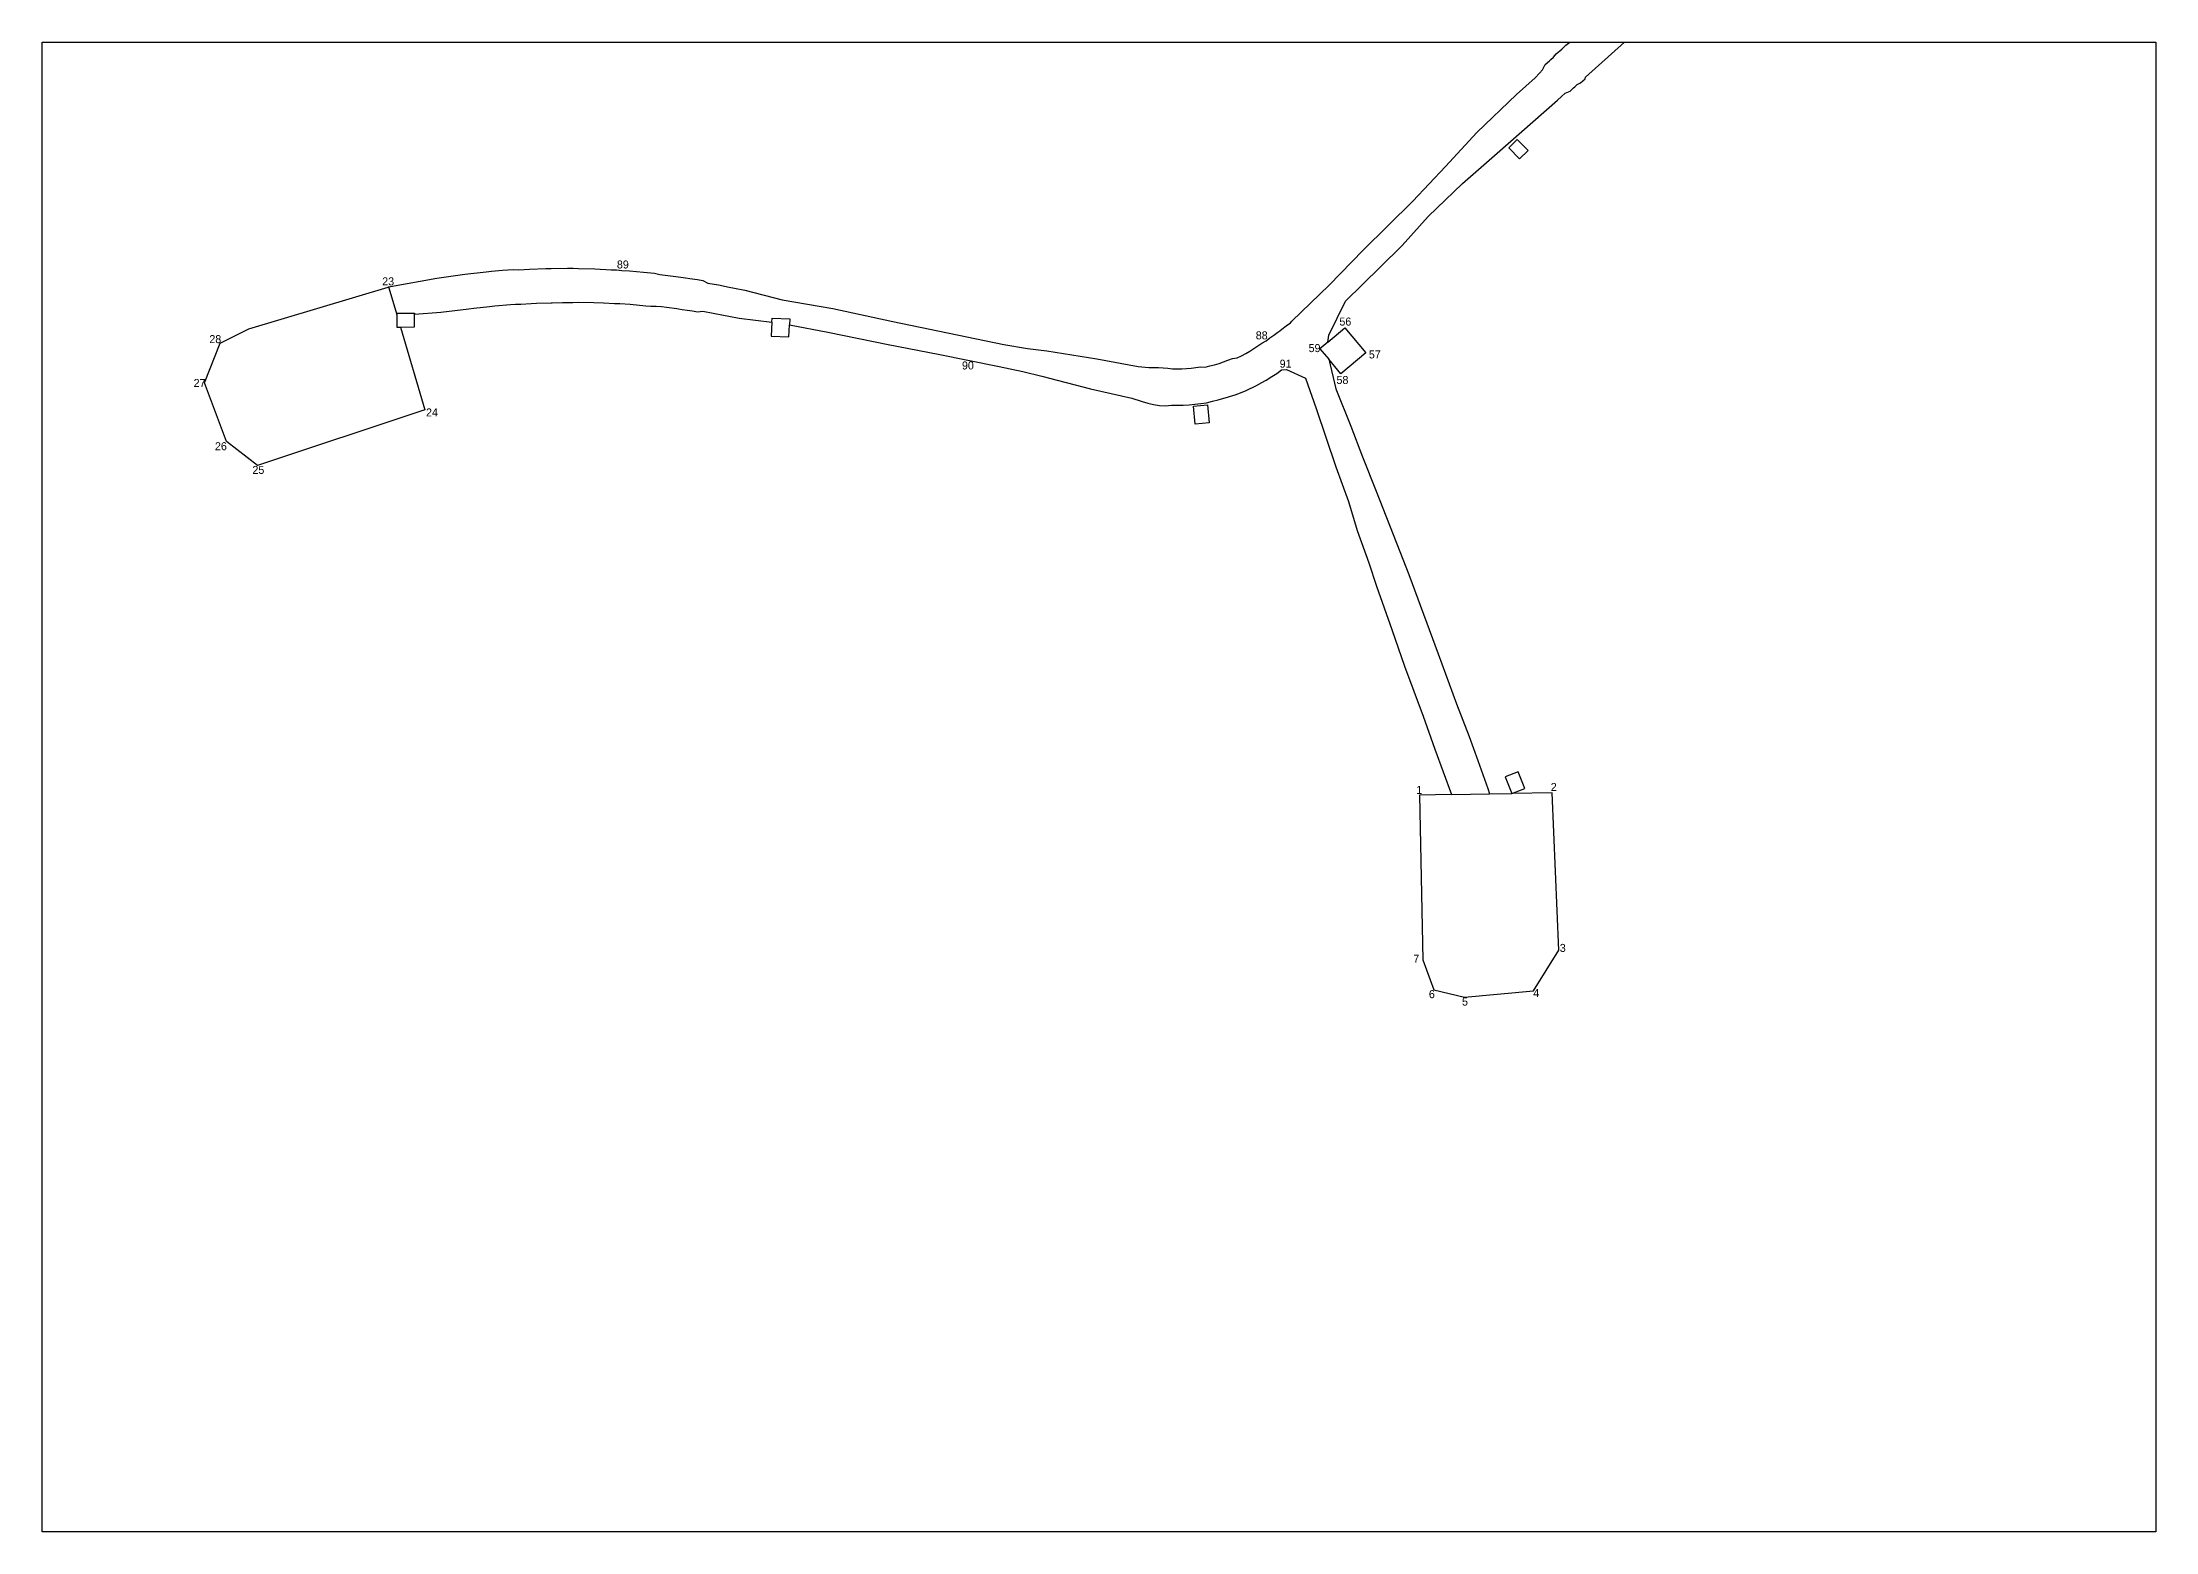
# Model space of a CAD drawing. Extents: x 543554 to 548422, y 1840562 to 1844578.
# Drawn here: x 547551 to 548344, y 1840562 to 1841121 of the extents above; entities that cross this region are included whole.
import ezdxf

# ---------------------------------------------------------------- set-up
doc = ezdxf.new("R2010")
doc.units = 0
for name, color, linetype in [('Level 12', 7, 'Continuous'), ('Level 30', 7, 'Continuous'), ('Level 63', 7, 'Continuous'), ('Level 7', 7, 'Continuous')]:
    doc.layers.add(name, color=color, linetype=linetype)

msp = doc.modelspace()

# ---------------------------------------------------------------- linework, layer by layer
at = {"layer": 'Level 30'}
for p, q in [((547680.96, 1841029.13), (547684, 1841018.83)), ((548079.5, 1840838.73), (548093.78, 1840838.98)), ((548093.78, 1840838.98), (548102.08, 1840839.13))]:
    msp.add_line(p, q, dxfattribs=at)
for points in [[(547680.96, 1841029.13), (547681.61, 1841029.25), (547699.04, 1841032.45), (547709.49, 1841033.91), (547717.52, 1841034.81), (547719.55, 1841035.01), (547723.61, 1841035.37), (547727.68, 1841035.68), (547729.74, 1841035.52), (547733.81, 1841035.74), (547739.92, 1841035.98), (547741.58, 1841036.02), (547741.96, 1841036.03), (547748.08, 1841036.11), (547750.12, 1841036.1), (547752.16, 1841035.98), (547758.27, 1841035.85), (547764.38, 1841035.59), (547766.42, 1841035.48), (547768.45, 1841035.3), (547771.23, 1841035.11), (547776.57, 1841034.67), (547780.63, 1841034.27), (547782.63, 1841033.8), (547788.69, 1841033.06), (547791.36, 1841032.7), (547794.74, 1841032.2), (547796.75, 1841031.89), (547798.76, 1841031.56), (547800.66, 1841030.58), (547804.66, 1841029.86), (547808.65, 1841029.09), (547810.63, 1841028.69), (547814.55, 1841027.89), (547828.54, 1841024.24), (547847.48, 1841021.03), (547870.05, 1841016.1), (547911.59, 1841007.58), (547920.49, 1841006.04), (547927.8, 1841005.17), (547946.45, 1841002.14), (547962.04, 1840999.26), (547966.02, 1840998.96), (547967.81, 1840998.91), (547969.59, 1840998.9), (547973.1, 1840998.65), (547974.85, 1840998.42), (547976.61, 1840998.4), (547978.36, 1840998.43), (547980.12, 1840998.53), (547981.87, 1840998.68), (547983.62, 1840998.9), (547985.36, 1840999.17), (547987.17, 1840999.09), (547988.9, 1840999.48), (547990.62, 1840999.92), (547992.32, 1841000.43), (547994, 1841000.99), (547995.67, 1841001.6), (547997.31, 1841002.27), (547999.15, 1841002.52), (548000.76, 1841003.3), (548002.34, 1841004.14), (548003.9, 1841005.03), (548005.42, 1841005.98), (548006.91, 1841006.97), (548008.37, 1841008.01), (548009.95, 1841008.9), (548011.34, 1841010.04), (548012.86, 1841011.04), (548014.36, 1841012.1), (548015.09, 1841012.65), (548015.89, 1841013.27), (548017.51, 1841014.47), (548019.1, 1841015.71), (548019.67, 1841016.28), (548033.65, 1841029.76), (548046.41, 1841042.86), (548064.99, 1841061.26), (548077.25, 1841074.25), (548088.92, 1841087.02), (548103.84, 1841101.24), (548110.89, 1841107.49), (548112.49, 1841109.29), (548113.61, 1841110.53), (548114.65, 1841112.49), (548116.2, 1841113.91), (548116.75, 1841114.4), (548117.78, 1841115.3), (548118.73, 1841116.55), (548120.82, 1841118.26), (548122.31, 1841119.78), (548123.89, 1841120.89)], [(548033.09, 1841008.37), (548033.44, 1841011.04), (548039.7, 1841023.74), (548052.78, 1841036.51), (548060.97, 1841044.62), (548070.72, 1841055.56), (548083.66, 1841067.87), (548096.63, 1841079.34), (548119.26, 1841099.16), (548120.75, 1841100.5), (548122.16, 1841101.74), (548123.93, 1841102.56), (548125.28, 1841103.8), (548125.76, 1841104.23), (548126.66, 1841105.01), (548127.81, 1841105.7), (548129.62, 1841107.18), (548129.73, 1841107.76), (548144.4, 1841120.89)], [(548108.17, 1841080.27), (548105.02, 1841077.2), (548100.96, 1841081.34), (548104.11, 1841084.42), (548108.17, 1841080.27)], [(547685.4, 1841014.08), (547694.58, 1840983.01), (547631.77, 1840962.2), (547620.15, 1840971.1), (547611.87, 1840993.12), (547617.85, 1841008.04), (547628.6, 1841013.39), (547680.82, 1841029.09), (547680.96, 1841029.13)], [(547684, 1841018.83), (547684, 1841019.27), (547690.7, 1841019.3), (547690.7, 1841018.85)], [(547684, 1841018.83), (547684.02, 1841014.07), (547685.4, 1841014.08)], [(547685.4, 1841014.08), (547690.72, 1841014.1), (547690.7, 1841018.85)], [(547690.7, 1841018.85), (547700.51, 1841019.64), (547710.97, 1841020.96), (547712.96, 1841021.19), (547718.84, 1841021.84), (547720.79, 1841022.04), (547726.63, 1841022.54), (547728.58, 1841022.68), (547730.54, 1841022.69), (547734.44, 1841022.91), (547736.39, 1841023), (547741.88, 1841023.18), (547742.25, 1841023.18), (547746.15, 1841023.24), (547748.11, 1841023.26), (547750.06, 1841023.25), (547752.02, 1841023.44), (547757.88, 1841023.32), (547761.49, 1841023.18), (547765.69, 1841022.97), (547767.64, 1841022.87), (547771.54, 1841022.6), (547777.39, 1841022.08), (547779.33, 1841021.88), (547781.31, 1841021.95), (547783.25, 1841021.73), (547785.19, 1841021.49), (547789.07, 1841020.98), (547789.7, 1841020.89), (547791.01, 1841020.7), (547792.95, 1841020.41), (547794.88, 1841020.11), (547796.81, 1841019.8), (547798.83, 1841019.99), (547802.69, 1841019.3), (547806.54, 1841018.55), (547808.48, 1841018.16), (547812.4, 1841017.36), (547824.67, 1841015.96)], [(547824.67, 1841015.96), (547824.73, 1841017.44), (547831.33, 1841017.16), (547831.23, 1841014.87)], [(547824.67, 1841015.96), (547824.45, 1841010.64), (547831.04, 1841010.37), (547831.23, 1841014.87)], [(547831.23, 1841014.87), (547845.66, 1841012.11), (547868.29, 1841007.47), (547887, 1841003.9), (547909.89, 1840999.24), (547918.72, 1840997.39), (547925.86, 1840995.67), (547944.16, 1840990.88), (547959.62, 1840987.4), (547963.13, 1840986.22), (547963.47, 1840986.1), (547965.63, 1840985.58), (547966.17, 1840985.43), (547967.79, 1840985.02), (547969.99, 1840984.68), (547972.21, 1840984.51), (547974.45, 1840984.76), (547976.66, 1840984.73), (547978.88, 1840984.78), (547981.09, 1840984.9), (547983.3, 1840985.09), (547985.5, 1840985.36), (547987.68, 1840985.7), (547989.82, 1840986.31), (547991.98, 1840986.79), (547994.11, 1840987.35), (547995.53, 1840987.76), (547996.23, 1840987.97), (547998.33, 1840988.67), (548000.4, 1840989.43), (548002.44, 1840990.27), (548006.42, 1840992.18), (548008.37, 1840993.22), (548010.01, 1840994.15), (548012.16, 1840995.48), (548014, 1840996.7), (548015.8, 1840997.98), (548017.6, 1840998.21), (548024.72, 1840994.96), (548028.68, 1840983.49), (548036.16, 1840961.69), (548040.86, 1840948.65), (548044.13, 1840937.79), (548048.44, 1840925.58), (548051.4, 1840916.86), (548057.15, 1840900.58), (548061.8, 1840886.83), (548068.91, 1840868.14), (548073.24, 1840855.78), (548073.24, 1840855.78), (548079.5, 1840838.73)], [(548033.09, 1841008.37), (548030.17, 1841005.92), (548033.47, 1841001.99)], [(548033.09, 1841008.37), (548039.51, 1841013.76), (548047.35, 1841004.42), (548038.01, 1840996.58), (548033.47, 1841001.99)], [(548033.47, 1841001.99), (548036.14, 1840990.93), (548041.69, 1840976.92), (548046.11, 1840965.36), (548051.29, 1840952.49), (548060.14, 1840929.89), (548063.5, 1840921.32), (548074.46, 1840891.5), (548081.41, 1840872.75), (548086.07, 1840860.5), (548089.36, 1840851.46), (548093.05, 1840841.04), (548093.78, 1840838.98)], [(547988.58, 1840978.18), (547983.4, 1840977.68), (547982.77, 1840984.35), (547987.94, 1840984.85), (547988.58, 1840978.18)], [(548102.12, 1840839.13), (548106.92, 1840841.04), (548104.44, 1840847.27), (548099.61, 1840845.34), (548102.08, 1840839.13)], [(548079.5, 1840838.73), (548067.48, 1840838.51), (548068.79, 1840776.78), (548072.91, 1840765.5), (548084.35, 1840762.71), (548110.28, 1840765.14), (548119.73, 1840780.4), (548117.18, 1840839.4), (548102.12, 1840839.13)], [(548102.08, 1840839.13), (548102.08, 1840839.12), (548102.12, 1840839.13)]]:
    msp.add_lwpolyline(points, dxfattribs=at)
at = {"layer": 'Level 63'}
msp.add_lwpolyline([(547551.09, 1841120.89), (548343.53, 1841120.89), (548343.53, 1840562.24), (547551.09, 1840562.24), (547551.09, 1841120.89)], dxfattribs=at)
at = {"layer": 'Level 7'}
for p, q in [((547768.45, 1841035.3), (547768.45, 1841035.3)), ((547680.96, 1841029.13), (547680.96, 1841029.13)), ((548009.16, 1841008.45), (548009.16, 1841008.45)), ((548039.51, 1841013.76), (548039.51, 1841013.76)), ((547617.85, 1841008.04), (547617.85, 1841008.04)), ((547898.45, 1841001.57), (547898.45, 1841001.57)), ((548030.17, 1841005.92), (548030.17, 1841005.92)), ((548047.35, 1841004.42), (548047.35, 1841004.42)), ((547611.87, 1840993.12), (547611.87, 1840993.12)), ((548016.7, 1840998.1), (548016.7, 1840998.1)), ((548038.01, 1840996.58), (548038.01, 1840996.58)), ((547694.58, 1840983.01), (547694.58, 1840983.01)), ((547620.15, 1840971.1), (547620.15, 1840971.1)), ((547631.77, 1840962.2), (547631.77, 1840962.2)), ((548067.48, 1840838.51), (548067.48, 1840838.51)), ((548117.18, 1840839.4), (548117.18, 1840839.4)), ((548119.73, 1840780.4), (548119.73, 1840780.4)), ((548068.79, 1840776.78), (548068.79, 1840776.78)), ((548072.91, 1840765.5), (548072.91, 1840765.5)), ((548084.35, 1840762.71), (548084.35, 1840762.71)), ((548110.28, 1840765.14), (548110.28, 1840765.14))]:
    msp.add_line(p, q, dxfattribs=at)

# ---------------------------------------------------------------- texts
at = {"layer": 'Level 12'}
for s, p in [('23', (547678.55, 1841029.71)), ('89', (547766.55, 1841036.04)), ('56', (548037.45, 1841014.63)), ('28', (547613.74, 1841008.04)), ('88', (548006.09, 1841009.46)), ('90', (547895.93, 1840998.18)), ('91', (548015.05, 1840998.83)), ('59', (548025.91, 1841004.68)), ('57', (548048.49, 1841002.31)), ('27', (547607.84, 1840991.6)), ('58', (548036.36, 1840992.73)), ('24', (547694.97, 1840980.55)), ('26', (547615.84, 1840967.88)), ('25', (547629.89, 1840958.99)), ('1', (548066.28, 1840838.97)), ('2', (548116.71, 1840840.08)), ('7', (548065.17, 1840775.68)), ('3', (548120.09, 1840779.71)), ('6', (548071, 1840762.36)), ('4', (548110.13, 1840762.79)), ('5', (548083.43, 1840759.57))]:
    msp.add_text(s, height=3, dxfattribs=at).set_placement(p)

doc.saveas('drawing.dxf')
